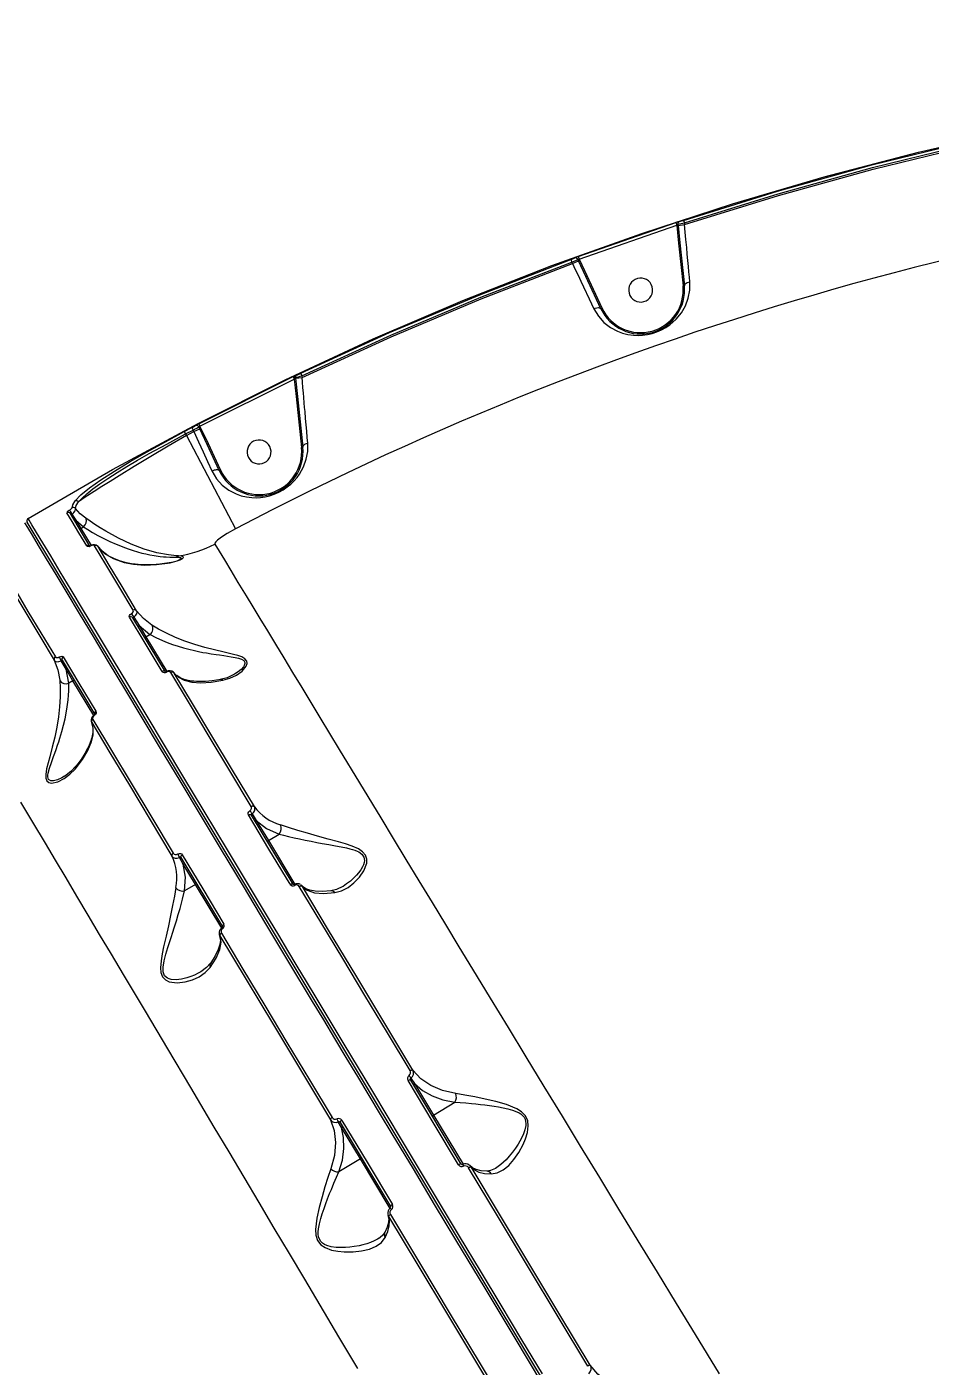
# Model space of a CAD drawing. Header units: millimetres. Extents: x -4952 to 3454, y -3329 to 3085.
# Drawn here: x -80 to 260, y 163 to 666 of the extents above; entities that cross this region are included whole.
import ezdxf

# ---------------------------------------------------------------- set-up
doc = ezdxf.new("R2010")
doc.units = ezdxf.units.MM
for name, color, linetype in [('DIKOM_ОБЪЕКТ', 7, 'Continuous'), ('DIKOM_РАЗМЕР_ЗОНА', 7, 'Continuous'), ('DIKOM_РАЗМЕР_ОБЪЕКТА', 7, 'Continuous')]:
    doc.layers.add(name, color=color, linetype=linetype)
doc.styles.add('style1', font='arial.ttf', dxfattribs={"width": 0.8})
doc.dimstyles.new('1-50', dxfattribs={"dimtxt": 300, "dimasz": 200, "dimexe": 100, "dimexo": 0, "dimgap": 100, "dimtad": 1, "dimtxsty": 'style1', "dimcen": 200, "dimclrd": 7, "dimclre": 7, "dimclrt": 7, "dimadec": 1, "dimazin": 2, "dimtfac": 1, "dimtmove": 0, "dimatfit": 2, "dimfxl": 0, "dimlwd": 25, "dimlwe": 18, "dimarcsym": 0})

# ---------------------------------------------------------------- blocks, each defined once
blk = doc.blocks.new('*D0')
at = {"layer": 'Defpoints', "color": 0, "transparency": 16777216}
for p in [(-2531.92, 1597.72), (1364.29, 1597.72), (96.74, -1272.86)]:
    blk.add_point(p, dxfattribs=at)
at = {"layer": 'DIKOM_РАЗМЕР_ОБЪЕКТА', "color": 7, "lineweight": 18, "transparency": 16777216}
for p, q in [((1364.29, 1597.72), (-2631.92, 1597.72)), ((96.74, -1272.86), (-2631.92, -1272.86))]:
    blk.add_line(p, q, dxfattribs=at)
at = {"layer": 'DIKOM_РАЗМЕР_ОБЪЕКТА', "color": 7, "lineweight": 25, "transparency": 16777216}
blk.add_line((-2531.92, -1072.86), (-2531.92, 1397.72), dxfattribs=at)
at = {"layer": 'DIKOM_РАЗМЕР_ОБЪЕКТА', "color": 7, "transparency": 16777216}
for points in [[(-2565.25, 1397.72), (-2498.58, 1397.72), (-2531.92, 1597.72)], [(-2565.25, -1072.86), (-2498.58, -1072.86), (-2531.92, -1272.86)]]:
    blk.add_solid(points, dxfattribs=at)
at = {"layer": 'DIKOM_РАЗМЕР_ОБЪЕКТА', "color": 7, "transparency": 16777216, "insert": (-2785.09, 250.69), "char_height": 300, "attachment_point": 5, "rotation": 90, "style": 'style1'}
blk.add_mtext('2900', dxfattribs=at)
blk = doc.blocks.new('*D2')
at = {"layer": 'Defpoints', "color": 0, "transparency": 16777216}
for p in [(3454.29, 651.62), (-4106.58, -381.73), (3454.29, -3228.68)]:
    blk.add_point(p, dxfattribs=at)
at = {"layer": 'DIKOM_РАЗМЕР_ЗОНА', "color": 7, "lineweight": 18, "transparency": 16777216}
for p, q in [((3454.29, 651.62), (3454.29, -3328.68)), ((-4106.58, -381.73), (-4106.58, -3328.68))]:
    blk.add_line(p, q, dxfattribs=at)
at = {"layer": 'DIKOM_РАЗМЕР_ЗОНА', "color": 7, "lineweight": 25, "transparency": 16777216}
blk.add_line((-3906.58, -3228.68), (3254.29, -3228.68), dxfattribs=at)
at = {"layer": 'DIKOM_РАЗМЕР_ЗОНА', "color": 7, "transparency": 16777216}
for points in [[(-3906.58, -3195.35), (-3906.58, -3262.01), (-4106.58, -3228.68)], [(3254.29, -3195.35), (3254.29, -3262.01), (3454.29, -3228.68)]]:
    blk.add_solid(points, dxfattribs=at)
at = {"layer": 'DIKOM_РАЗМЕР_ЗОНА', "color": 7, "transparency": 16777216, "insert": (111.64, -2975.51), "char_height": 300, "attachment_point": 5, "style": 'style1'}
blk.add_mtext('7200', dxfattribs=at)
blk = doc.blocks.new('*D3')
at = {"layer": 'Defpoints', "color": 0, "transparency": 16777216}
for p in [(-4502.26, 3085.23), (111.43, 3085.23), (-41.26, -2783.74)]:
    blk.add_point(p, dxfattribs=at)
at = {"layer": 'DIKOM_РАЗМЕР_ЗОНА', "color": 7, "lineweight": 18, "transparency": 16777216}
for p, q in [((111.43, 3085.23), (-4602.26, 3085.23)), ((-41.26, -2783.74), (-4602.26, -2783.74))]:
    blk.add_line(p, q, dxfattribs=at)
at = {"layer": 'DIKOM_РАЗМЕР_ЗОНА', "color": 7, "lineweight": 25, "transparency": 16777216}
blk.add_line((-4502.26, -2583.74), (-4502.26, 2885.23), dxfattribs=at)
at = {"layer": 'DIKOM_РАЗМЕР_ЗОНА', "color": 7, "transparency": 16777216}
for points in [[(-4535.6, 2885.23), (-4468.93, 2885.23), (-4502.26, 3085.23)], [(-4535.6, -2583.74), (-4468.93, -2583.74), (-4502.26, -2783.74)]]:
    blk.add_solid(points, dxfattribs=at)
at = {"layer": 'DIKOM_РАЗМЕР_ЗОНА', "color": 7, "transparency": 16777216, "insert": (-4755.44, 75.22), "char_height": 300, "attachment_point": 5, "rotation": 90, "style": 'style1'}
blk.add_mtext('5800', dxfattribs=at)

msp = doc.modelspace()

# ---------------------------------------------------------------- linework, layer by layer
at = {"layer": 'DIKOM_ОБЪЕКТ', "color": 7, "linetype": 'Continuous', "lineweight": 15}
for p, q in [((127.508, 579.665), (164.175, 592.421)), ((127.852, 578.726), (164.488, 591.472)), ((164.175, 592.421), (164.488, 591.472)), ((164.488, 591.472), (164.503, 591.337)), ((164.993, 591.389), (164.503, 591.337)), ((164.503, 591.337), (165.165, 584.722)), ((164.95, 591.795), (164.993, 591.389)), ((164.993, 591.389), (167.444, 591.65)), ((164.993, 591.389), (165.662, 584.775)), ((167.062, 593.27), (167.373, 592.321)), ((167.373, 592.321), (167.444, 591.65)), ((165.165, 584.722), (165.662, 584.775)), ((165.165, 584.722), (166.874, 568.672)), ((165.662, 584.775), (167.371, 568.725)), ((127.508, 579.665), (127.852, 578.726)), ((128.067, 578.263), (127.852, 578.726)), ((124.76, 578.555), (125.106, 577.617)), ((125.106, 577.617), (125.384, 577.017)), ((125.384, 577.017), (127.62, 578.055)), ((127.62, 578.055), (127.372, 578.59)), ((128.067, 578.263), (127.62, 578.055)), ((130.4, 572.156), (127.62, 578.055)), ((130.853, 572.366), (128.067, 578.263)), ((130.853, 572.366), (130.4, 572.156)), ((136.032, 560.034), (130.4, 572.156)), ((136.485, 560.245), (130.853, 572.366)), ((166.874, 568.672), (167.371, 568.725)), ((136.485, 560.245), (136.032, 560.034)), ((-14.988, 516.84), (20.453, 534.544)), ((-14.527, 515.953), (20.885, 533.643)), ((20.453, 534.544), (20.885, 533.643)), ((20.885, 533.643), (21.095, 533.912)), ((20.885, 533.643), (21.547, 527.028)), ((21.095, 533.912), (21.349, 533.939)), ((21.324, 534.168), (21.349, 533.939)), ((21.349, 533.939), (23.8, 534.2)), ((21.349, 533.939), (22.044, 527.081)), ((23.296, 535.798), (23.726, 534.896)), ((23.726, 534.896), (23.8, 534.2)), ((22.044, 527.081), (21.547, 527.028)), ((21.547, 527.028), (23.579, 507.949)), ((22.044, 527.081), (24.076, 508.002)), ((-20.41, 513.895), (-17.575, 515.383)), ((-20.41, 513.895), (-19.944, 513.011)), ((-19.944, 513.011), (-17.112, 514.498)), ((-19.604, 512.445), (-16.834, 513.899)), ((-17.575, 515.383), (-17.112, 514.498)), ((-17.112, 514.498), (-16.834, 513.899)), ((-16.834, 513.899), (-14.598, 514.938)), ((-14.988, 516.84), (-14.527, 515.953)), ((-14.598, 514.938), (-14.926, 515.643)), ((-14.151, 515.145), (-14.598, 514.938)), ((-11.825, 509.051), (-14.598, 514.938)), ((-14.151, 515.145), (-14.527, 515.953)), ((-11.371, 509.262), (-14.151, 515.145)), ((-19.944, 513.011), (-19.604, 512.445)), ((-19.604, 512.445), (-1.142, 477.388)), ((-11.371, 509.262), (-11.825, 509.051)), ((-7.295, 499.302), (-11.825, 509.051)), ((-6.842, 499.513), (-11.371, 509.262)), ((23.579, 507.949), (24.076, 508.002)), ((-6.842, 499.513), (-7.295, 499.302)), ((-55.727, 470.629), (-63.214, 483.09)), ((243.86, -58.062), (-79.394, 479.924)), ((243.86, -58.062), (-79.394, 479.924)), ((-62.607, 482.918), (-61.144, 480.615)), ((-61.144, 480.615), (-58.297, 478.144)), ((-61.144, 480.615), (-59.298, 477.543)), ((-59.298, 477.543), (-58.297, 478.144)), ((-58.297, 478.144), (-58.294, 478.146)), ((-59.298, 477.543), (-55.409, 471.071)), ((-52.812, 470.705), (-53.049, 470.947)), ((-25.662, 464.645), (-26.142, 464.596)), ((-27.472, 423.605), (-39.703, 443.96)), ((-39.338, 444.169), (-37.398, 441.096)), ((-37.398, 441.096), (-33.299, 437.734)), ((-37.398, 441.096), (-34.827, 436.816)), ((-34.827, 436.816), (-33.299, 437.734)), ((-34.827, 436.816), (-26.969, 423.739)), ((-33.299, 437.734), (-33.295, 437.737)), ((-64.828, 424.615), (-66.63, 427.771)), ((-66.275, 427.994), (-54.044, 407.639)), ((-63.784, 419.417), (-64.828, 424.615)), ((-62.256, 420.335), (-64.828, 424.615)), ((-24.252, 423.183), (-24.572, 423.523)), ((-23.72, 422.684), (-24.515, 423.529)), ((-63.788, 419.415), (-63.784, 419.417)), ((-62.256, 420.335), (-63.784, 419.417)), ((-54.418, 407.29), (-62.256, 420.335)), ((-55.364, 404.996), (-55.072, 404.189)), ((-55.333, 405.042), (-55.183, 404.598)), ((20.462, 343.829), (4.846, 369.819)), ((5.039, 370.321), (6.612, 367.851)), ((6.612, 367.851), (11.164, 360.275)), ((11.164, 360.275), (15.203, 362.702)), ((15.203, 362.702), (15.209, 362.707)), ((11.164, 360.275), (21.067, 343.794)), ((-20.818, 351.37), (-22.26, 353.918)), ((-21.726, 353.853), (-6.11, 327.863)), ((-16.266, 343.794), (-20.818, 351.37)), ((-16.266, 343.794), (-20.305, 341.367)), ((-6.381, 327.344), (-16.266, 343.794)), ((23.603, 343.433), (23.472, 343.524)), ((24.171, 342.843), (23.541, 343.508)), ((-20.312, 341.364), (-20.305, 341.367)), ((-7.271, 324.993), (-6.981, 324.128)), ((-7.254, 325.063), (-7.235, 324.906)), ((83.61, 238.733), (64.661, 270.27)), ((64.692, 271.057), (66.035, 268.954)), ((66.035, 268.954), (73.126, 257.152)), ((73.126, 257.152), (81.224, 262.017)), ((73.126, 257.152), (84.251, 238.638)), ((38.606, 252.473), (37.379, 254.646)), ((38.089, 254.304), (57.038, 222.767)), ((45.697, 240.671), (38.606, 252.473)), ((45.697, 240.671), (37.6, 235.805)), ((56.891, 222.041), (45.697, 240.671)), ((83.567, 238.772), (83.61, 238.733)), ((86.905, 238.099), (86.78, 238.189)), ((57.038, 222.767), (57.024, 222.823)), ((56.03, 219.714), (56.05, 219.562))]:
    msp.add_line(p, q, dxfattribs=at)
at = {"layer": 'DIKOM_ОБЪЕКТ', "color": 7, "linetype": 'Continuous', "lineweight": 15, "flags": 128}
for points in [[(-79.052, 481.296), (-47.428, 499.619), (-15.265, 516.978), (17.407, 533.357), (50.559, 548.742), (84.161, 563.119), (117.57, 576.246), (151.355, 588.375), (185.484, 599.497), (219.928, 609.602), (255.29, 618.836), (290.915, 626.998), (326.771, 634.08), (362.824, 640.076), (399.041, 644.98), (434.74, 648.73), (470.535, 651.42), (506.394, 653.046), (542.285, 653.608)], [(167.062, 593.27), (202.286, 604.206), (237.828, 614.062), (273.654, 622.831)], [(167.373, 592.321), (202.573, 603.249), (238.075, 613.095), (273.876, 621.857)], [(167.444, 591.65), (202.715, 602.603), (238.287, 612.468), (274.161, 621.245)], [(169.445, 570.227), (169.282, 571.977), (169.105, 573.885), (168.912, 575.955), (168.703, 578.188), (168.479, 580.584), (168.247, 583.065), (167.968, 586.054), (167.706, 588.845), (167.444, 591.65)], [(23.296, 535.798), (56.68, 551.074), (90.511, 565.331), (124.76, 578.555)], [(23.726, 534.896), (57.087, 550.162), (90.88, 564.403), (125.106, 577.617)], [(23.8, 534.2), (57.227, 549.503), (91.088, 563.776), (125.384, 577.017)], [(125.384, 577.017), (126.423, 574.81), (127.459, 572.611), (128.48, 570.443), (129.489, 568.301), (131.606, 563.805), (133.366, 560.069)], [(133.366, 560.069), (135.076, 557.242), (137.191, 554.897), (139.6, 553.032), (142.277, 551.607), (144.186, 550.906), (146.205, 550.407), (148.281, 550.127), (149.996, 550.063), (151.659, 550.144), (153.505, 550.398), (155.282, 550.81), (157.082, 551.406), (158.826, 552.171), (160.366, 553.021), (161.863, 554.03), (164.327, 556.196), (166.274, 558.574), (167.789, 561.193), (168.849, 564.013), (169.424, 567.039), (169.445, 570.227)], [(167.371, 568.727), (167.412, 569.04), (167.699, 569.463), (167.988, 569.695), (168.388, 569.915), (168.886, 570.1), (169.445, 570.227)], [(133.366, 560.069), (133.93, 560.283), (134.479, 560.417), (134.962, 560.467), (135.351, 560.444), (135.836, 560.264), (136.031, 560.036)], [(20.453, 534.544), (20.805, 534.711), (21.135, 534.864)], [(21.135, 534.864), (21.073, 534.812), (21.026, 534.735), (20.995, 534.634), (20.981, 534.514), (20.984, 534.378), (21.005, 534.229), (21.042, 534.072), (21.095, 533.912)], [(25.931, 509.567), (25.746, 511.714), (25.545, 514.045), (25.342, 516.392), (25.136, 518.783), (24.91, 521.399), (24.774, 522.969), (24.622, 524.728), (24.453, 526.677), (24.3, 528.435), (24.134, 530.357), (23.937, 532.618), (23.8, 534.2)], [(-61.446, 487.85), (-59.255, 490.118), (-55.975, 492.789), (-51.736, 495.788), (-46.594, 499.102), (-40.75, 502.63), (-34.305, 506.336), (-27.477, 510.114), (-20.41, 513.895)], [(-16.834, 513.899), (-15.082, 510.099), (-13.349, 506.34), (-11.663, 502.682), (-10.033, 499.147)], [(-60.133, 487.482), (-58.828, 488.926), (-57.038, 490.551), (-54.783, 492.345), (-52.16, 494.242), (-49.092, 496.31), (-45.594, 498.539), (-41.954, 500.759), (-37.933, 503.124), (-33.556, 505.622), (-27.013, 509.237), (-19.944, 513.011)], [(-19.604, 512.445), (-26.429, 508.426), (-33.018, 504.503), (-39.212, 500.772), (-44.867, 497.319), (-48.297, 495.196), (-51.438, 493.226), (-54.245, 491.436), (-57.615, 489.226), (-60.133, 487.482)], [(-10.033, 499.147), (-8.296, 496.206), (-6.139, 493.799), (-3.655, 491.894), (-0.958, 490.495), (0.949, 489.825), (2.938, 489.363), (4.959, 489.12), (6.586, 489.08), (8.17, 489.172), (9.909, 489.422), (11.571, 489.81), (13.362, 490.401), (15.066, 491.144), (16.698, 492.043), (18.259, 493.101), (19.596, 494.194), (20.869, 495.437), (21.911, 496.642), (22.875, 497.965), (24.361, 500.638), (25.384, 503.489), (25.919, 506.462), (25.931, 509.567)], [(24.076, 508.002), (24.087, 508.242), (24.172, 508.482), (24.326, 508.716), (24.546, 508.936), (24.826, 509.137), (25.156, 509.313), (25.528, 509.457), (25.931, 509.567)], [(-10.033, 499.147), (-9.578, 499.341), (-9.122, 499.491), (-8.683, 499.593), (-8.279, 499.642), (-7.926, 499.636), (-7.637, 499.576), (-7.424, 499.463), (-7.295, 499.302)], [(-57.065, 470.936), (-60.066, 475.931), (-62.571, 480.101), (-64.569, 483.426)], [(-62.607, 482.918), (-62.207, 483.224), (-61.871, 483.536), (-61.414, 484.118), (-61.214, 484.61), (-61.239, 484.994)], [(-62.574, 485.309), (-62.334, 486.45), (-61.446, 487.85)], [(-61.239, 484.994), (-61.003, 486.111), (-60.133, 487.482)], [(-57.427, 481.384), (-59.478, 483.072), (-61.239, 484.994)], [(-80.39, 479.638), (-79.331, 477.875), (-77.609, 475.009), (-75.246, 471.077), (-72.266, 466.119), (-68.695, 460.175), (-64.557, 453.289), (-59.881, 445.506), (-54.694, 436.873), (-49.025, 427.439), (-42.903, 417.251), (-36.359, 406.359), (-29.421, 394.813), (-22.121, 382.663), (-14.488, 369.959), (-6.552, 356.752), (1.656, 343.09), (10.109, 329.023), (18.776, 314.599), (27.629, 299.865), (31.823, 292.885), (36.046, 285.856), (40.295, 278.784), (44.569, 271.672), (48.863, 264.525), (53.176, 257.347), (57.504, 250.144), (65.471, 236.884), (73.467, 223.578), (81.476, 210.249), (92.392, 192.081), (103.272, 173.974), (114.082, 155.982)], [(114.075, 159.878), (106.343, 172.746), (98.574, 185.676), (90.779, 198.65), (82.97, 211.646), (72.04, 229.837), (61.145, 247.969), (50.325, 265.977), (39.62, 283.793), (29.073, 301.346), (25.519, 307.262), (21.991, 313.133), (18.492, 318.955), (15.024, 324.727), (11.589, 330.444), (8.188, 336.104), (4.823, 341.704), (-4.228, 356.768), (-12.952, 371.288), (-20.567, 383.96), (-27.849, 396.08), (-34.769, 407.597), (-41.297, 418.46), (-47.402, 428.621), (-53.055, 438.03), (-58.228, 446.638), (-62.891, 454.399), (-67.016, 461.265), (-70.577, 467.192), (-73.548, 472.136), (-75.903, 476.056), (-77.62, 478.913), (-78.676, 480.671), (-79.052, 481.296)], [(-61.144, 480.615), (-61.223, 480.558), (-61.292, 480.491), (-61.348, 480.416), (-61.388, 480.336), (-61.411, 480.254), (-61.417, 480.172), (-61.404, 480.096), (-61.373, 480.026)], [(-58.294, 478.146), (-56.702, 477.145), (-54.83, 476.034), (-52.831, 474.916), (-50.61, 473.753), (-48.373, 472.666), (-45.961, 471.587), (-44.43, 470.953), (-42.829, 470.333), (-41.165, 469.736), (-39.641, 469.234), (-38.032, 468.75), (-36.347, 468.294), (-34.818, 467.929), (-33.321, 467.617), (-31.679, 467.327), (-30.282, 467.125), (-29.43, 467.022), (-28.259, 466.906), (-27.287, 466.831), (-25.875, 466.759), (-24.588, 466.726), (-23.436, 466.72)], [(-22.578, 467.216), (-24.387, 467.361), (-26.383, 467.594), (-30.783, 468.421), (-35.486, 469.77), (-40.346, 471.626), (-45.174, 473.891), (-49.823, 476.441), (-52, 477.755), (-54.012, 479.039), (-55.826, 480.257), (-57.427, 481.384)], [(-59.527, 476.954), (-59.571, 477.1), (-59.542, 477.264), (-59.446, 477.419), (-59.298, 477.543)], [(-1.142, 477.388), (-4.292, 475.62), (-5.694, 474.746), (-6.918, 473.913), (-7.897, 473.162), (-8.592, 472.518), (-8.962, 472.013), (-8.984, 471.669)], [(-55.562, 470.962), (-55.876, 470.826), (-56.158, 470.744), (-56.598, 470.706), (-56.893, 470.781), (-57.065, 470.936)], [(-54.124, 470.975), (-54.29, 471.129), (-54.571, 471.205), (-54.992, 471.17), (-55.261, 471.091), (-55.562, 470.962)], [(-55.562, 470.962), (-55.559, 470.989), (-55.553, 471.011), (-55.543, 471.026), (-55.533, 471.034)], [(-52.986, 470.92), (-53.49, 471.258), (-54.095, 471.385), (-54.772, 471.315), (-55.144, 471.203), (-55.533, 471.034)], [(-39.603, 446.812), (-45.036, 455.852), (-49.887, 463.924), (-54.124, 470.975)], [(-26.147, 464.635), (-29.575, 464.129), (-32.484, 463.9), (-34.756, 463.852), (-36.485, 463.898), (-37.738, 463.98), (-38.816, 464.085), (-40.194, 464.267), (-42.134, 464.627), (-44.331, 465.203), (-46.666, 466.061), (-49.017, 467.276), (-51.244, 468.939), (-53.013, 470.981)], [(-52.812, 470.705), (-50.362, 468.16), (-47.107, 466.169), (-43.048, 464.734), (-39.449, 464.052), (-35.398, 463.761), (-30.844, 463.921), (-25.662, 464.645)], [(-38.324, 446.598), (-43.789, 455.691), (-48.618, 463.726), (-52.812, 470.705)], [(-8.984, 471.669), (-7.362, 468.99), (-5.362, 465.686), (-2.992, 461.772), (-0.263, 457.264), (2.817, 452.178), (5.304, 448.071), (7.965, 443.676), (10.796, 439.003), (13.789, 434.061), (16.94, 428.86), (20.242, 423.409), (23.69, 417.719), (30.505, 406.472), (37.748, 394.521), (45.378, 381.936), (53.351, 368.789), (58.046, 361.049), (62.832, 353.161), (67.701, 345.137), (72.646, 336.989), (77.66, 328.73), (82.736, 320.37), (87.867, 311.921), (94.473, 301.047), (101.146, 290.067), (107.872, 279.001), (114.64, 267.871), (121.438, 256.697), (128.252, 245.499), (135.468, 233.647), (142.689, 221.79), (149.906, 209.948), (157.106, 198.138), (164.278, 186.38), (171.413, 174.691), (180.396, 159.983)], [(-25.662, 464.645), (-23.086, 465.308), (-22, 465.717), (-21.161, 466.148), (-20.708, 466.561), (-20.815, 466.889), (-21.495, 467.097), (-22.578, 467.216)], [(-23.436, 466.72), (-22.359, 466.69), (-21.674, 466.552), (-21.588, 466.26), (-22.085, 465.856)], [(-83.357, 453.41), (-79.12, 446.358), (-74.271, 438.286), (-68.839, 429.245)], [(-83.734, 452.125), (-79.542, 445.145), (-74.714, 437.109), (-69.251, 428.016)], [(-41.002, 444.203), (-41.061, 444.471), (-40.961, 444.8), (-40.703, 445.157), (-40.31, 445.498)], [(-28.743, 423.799), (-35.11, 434.397), (-41.002, 444.203)], [(-40.31, 445.498), (-39.91, 445.845), (-39.648, 446.209), (-39.545, 446.542), (-39.603, 446.812)], [(-39.338, 444.169), (-38.696, 444.782), (-38.298, 445.445), (-38.174, 446.072), (-38.324, 446.598)], [(-32.631, 441.22), (-35.788, 443.659), (-38.324, 446.598)], [(-37.398, 441.096), (-37.478, 441.039), (-37.547, 440.972), (-37.603, 440.897), (-37.643, 440.817), (-37.666, 440.735), (-37.671, 440.654), (-37.658, 440.577), (-37.628, 440.507)], [(-5.92, 420.491), (-3.274, 421.279), (-0.83, 422.446), (1.296, 423.954), (2.848, 425.765), (3.206, 426.746), (3.081, 427.712), (2.372, 428.556), (1.187, 429.228), (-0.284, 429.764), (-1.907, 430.219), (-5.403, 431.047), (-9.036, 431.891), (-12.744, 432.839), (-16.499, 433.94), (-20.185, 435.194), (-23.769, 436.611), (-27.126, 438.147), (-30.132, 439.728), (-32.631, 441.22)], [(-35.056, 436.227), (-35.1, 436.374), (-35.071, 436.537), (-34.975, 436.692), (-34.827, 436.816)], [(-33.295, 437.737), (-31.128, 436.59), (-28.582, 435.415), (-26.816, 434.692), (-24.878, 433.974), (-22.777, 433.276), (-20.765, 432.677), (-18.701, 432.128), (-16.567, 431.622), (-15.064, 431.301), (-13.408, 430.976), (-12.072, 430.735), (-10.289, 430.439), (-8.45, 430.158), (-7.22, 429.981), (-5.577, 429.751), (-4.215, 429.558), (-2.764, 429.339), (-1.374, 429.093), (-0.07, 428.792), (1.066, 428.398), (1.912, 427.857), (2.306, 427.158), (2.317, 426.779), (2.218, 426.365), (2.041, 425.979), (1.778, 425.565), (0.909, 424.592), (-0.233, 423.643), (-1.585, 422.743)], [(-69.251, 428.016), (-67.851, 424.414), (-67.176, 420.464)], [(-69.251, 428.016), (-68.857, 427.636), (-68.246, 427.451), (-67.475, 427.491), (-66.63, 427.771)], [(-68.839, 429.245), (-68.629, 429.067), (-68.286, 429.002), (-67.842, 429.063), (-67.347, 429.252)], [(-67.347, 429.252), (-66.861, 429.439), (-66.425, 429.499), (-66.087, 429.433), (-65.879, 429.256)], [(-65.879, 429.256), (-59.987, 419.45), (-53.619, 408.852)], [(-64.2, 424.541), (-64.247, 424.601), (-64.309, 424.648), (-64.383, 424.682), (-64.466, 424.7), (-64.556, 424.702), (-64.648, 424.688), (-64.74, 424.658), (-64.828, 424.615)], [(-27.095, 423.569), (-27.11, 423.633), (-27.12, 423.685), (-27.123, 423.725), (-27.119, 423.752), (-27.11, 423.766), (-27.107, 423.767)], [(-25.499, 423.342), (-25.736, 423.587), (-26.097, 423.729), (-26.568, 423.732), (-26.832, 423.672), (-27.095, 423.569)], [(4.713, 373.071), (-3.368, 386.517), (-11.121, 399.419), (-18.511, 411.715), (-25.499, 423.342)], [(5.891, 373.029), (-2.326, 386.701), (-10.088, 399.616), (-17.398, 411.778), (-24.252, 423.183)], [(-24.252, 423.183), (-22.624, 421.657), (-20.416, 420.535), (-17.616, 419.825), (-14.253, 419.56), (-10.358, 419.77), (-5.92, 420.491)], [(-1.592, 422.739), (-4.32, 421.445), (-6.944, 420.743)], [(-67.176, 420.464), (-67.031, 417.567), (-67.045, 414.202), (-67.262, 410.524), (-67.687, 406.722), (-68.309, 402.865), (-69.086, 399.081), (-69.985, 395.369), (-70.948, 391.748), (-71.568, 389.435), (-72.107, 387.21), (-72.453, 385.104), (-72.443, 383.719), (-72.065, 382.659), (-71.294, 382.055), (-70.264, 381.881), (-67.929, 382.375), (-65.574, 383.544), (-63.381, 385.155), (-61.413, 387.147)], [(-65.404, 384.423), (-66.348, 383.864), (-67.972, 383.137), (-69.522, 382.731), (-70.099, 382.695), (-70.582, 382.75), (-71.362, 383.219), (-71.58, 383.646), (-71.677, 384.205), (-71.664, 384.81), (-71.561, 385.53), (-71.039, 387.505), (-70.32, 389.619), (-69.518, 391.827), (-69.041, 393.138), (-68.579, 394.432), (-67.991, 396.125), (-67.581, 397.355), (-67.141, 398.727), (-66.407, 401.187), (-65.768, 403.572), (-65.206, 405.964), (-64.512, 409.609), (-64.041, 413.181), (-63.894, 414.902), (-63.808, 416.499), (-63.788, 419.415), (-63.788, 419.415)], [(-61.628, 420.261), (-61.737, 420.368), (-61.895, 420.42), (-62.077, 420.408), (-62.256, 420.335)], [(-6.75, 420.761), (-9.956, 420.251), (-12.478, 420.023), (-14.399, 419.971), (-15.818, 420.012), (-16.805, 420.087), (-17.662, 420.188), (-18.947, 420.412), (-20.414, 420.801), (-21.936, 421.415), (-23.247, 422.24)], [(-5.92, 420.491), (-6.371, 420.701), (-6.845, 420.74), (-6.913, 420.717)], [(-53.619, 408.852), (-53.513, 408.517), (-53.562, 408.12), (-53.787, 407.69), (-53.97, 407.478), (-54.19, 407.289)], [(-61.413, 387.147), (-58.697, 390.721), (-56.689, 394.048), (-55.343, 397.135), (-54.648, 399.957), (-54.601, 402.452), (-55.183, 404.598)], [(-54.846, 403.358), (-54.709, 402.213), (-54.773, 400.829), (-54.98, 399.591), (-55.242, 398.56), (-55.489, 397.779), (-55.725, 397.126), (-56.124, 396.149), (-56.764, 394.794), (-57.74, 393.02), (-59.184, 390.774), (-61.261, 388.007)], [(-55.183, 404.598), (-48.331, 393.191), (-41.024, 381.028), (-33.265, 368.111), (-25.051, 354.437)], [(-54.738, 405.773), (-47.752, 394.144), (-40.365, 381.847), (-32.613, 368.944), (-24.536, 355.497)], [(-54.19, 407.289), (-54.238, 407.333), (-54.28, 407.365), (-54.314, 407.387), (-54.339, 407.396), (-54.356, 407.395), (-54.358, 407.393)], [(-61.154, 388.17), (-63.016, 386.174), (-65.427, 384.383)], [(44.712, 161.889), (37.635, 173.83), (30.559, 185.763), (24.823, 195.433), (19.095, 205.086), (13.382, 214.71), (7.693, 224.292), (2.034, 233.82), (-3.586, 243.28), (-9.16, 252.658), (-17.977, 267.49), (-26.619, 282.023), (-35.049, 296.192), (-43.226, 309.933), (-47.77, 317.566), (-52.211, 325.025), (-56.54, 332.296), (-60.751, 339.366), (-64.834, 346.221), (-68.783, 352.849), (-72.588, 359.236), (-77.348, 367.224), (-81.821, 374.73)], [(4.179, 371.477), (4.547, 371.842), (4.773, 372.265), (4.831, 372.692), (4.713, 373.071)], [(4.713, 373.071), (4.881, 373.157), (5.054, 373.218), (5.228, 373.253), (5.395, 373.261), (5.55, 373.241), (5.688, 373.195), (5.803, 373.123), (5.891, 373.029)], [(3.651, 369.884), (3.532, 370.264), (3.588, 370.69), (3.813, 371.112), (4.179, 371.477)], [(3.651, 369.884), (3.824, 369.972), (4.004, 370.034), (4.183, 370.069), (4.354, 370.075), (4.512, 370.051), (4.65, 369.999), (4.763, 369.921), (4.846, 369.819)], [(19.304, 343.832), (11.372, 357.034), (3.651, 369.884)], [(4.846, 369.819), (4.812, 369.937), (4.835, 370.071), (4.915, 370.204), (5.039, 370.321)], [(6.612, 367.851), (6.532, 367.794), (6.463, 367.727), (6.407, 367.652), (6.367, 367.572), (6.344, 367.49), (6.339, 367.409), (6.352, 367.332), (6.382, 367.262)], [(6.612, 367.851), (10.46, 364.852), (15.203, 362.702)], [(15.209, 362.707), (16.879, 362.282), (18.766, 361.817), (20.862, 361.324), (22.898, 360.872), (25.017, 360.428), (27.236, 359.987), (29.37, 359.584), (31.36, 359.223), (33.897, 358.772), (36.342, 358.335), (38.457, 357.936), (40.527, 357.5), (41.723, 357.208), (42.776, 356.911), (43.686, 356.609), (44.453, 356.304), (45.116, 355.982), (46.303, 355.135), (47.036, 354.039), (47.187, 353.447), (47.215, 352.801), (47.094, 351.994), (46.834, 351.178), (46.464, 350.365), (45.855, 349.325), (45.022, 348.169), (44.251, 347.254), (43.253, 346.214), (41.96, 345.046), (40.547, 343.957), (39.191, 343.069)], [(36.064, 340.712), (38.651, 341.427), (41.072, 342.669), (43.306, 344.357), (45.331, 346.46), (47.015, 348.928), (48.073, 351.763), (48.128, 353.288), (47.63, 354.784), (46.515, 356.081), (44.976, 357.103), (42.596, 358.161), (40.061, 359.022), (37.469, 359.784), (33.566, 360.853), (29.663, 361.914), (25.821, 362.999), (22.157, 364.094), (18.719, 365.182), (15.674, 366.185)], [(10.934, 359.687), (10.891, 359.833), (10.919, 359.996), (11.015, 360.151), (11.164, 360.275)], [(-24.536, 355.497), (-24.689, 355.389), (-24.825, 355.265), (-24.938, 355.128), (-25.023, 354.984), (-25.079, 354.838), (-25.102, 354.694), (-25.093, 354.559), (-25.051, 354.437)], [(-25.051, 354.437), (-24.58, 353.955), (-23.899, 353.691), (-23.092, 353.678), (-22.26, 353.918)], [(-24.536, 355.497), (-24.257, 355.215), (-23.852, 355.066), (-23.373, 355.067), (-22.877, 355.22)], [(-22.877, 355.22), (-22.382, 355.371), (-21.905, 355.372), (-21.501, 355.221), (-21.223, 354.939)], [(-22.26, 353.918), (-22.098, 353.973), (-21.943, 353.98), (-21.814, 353.938), (-21.726, 353.853)], [(-21.223, 354.939), (-21.381, 354.827), (-21.521, 354.698), (-21.636, 354.556), (-21.721, 354.407), (-21.774, 354.257), (-21.793, 354.11), (-21.777, 353.974), (-21.726, 353.853)], [(-21.223, 354.939), (-13.501, 342.088), (-5.569, 328.887)], [(-20.19, 351.296), (-20.237, 351.356), (-20.299, 351.403), (-20.373, 351.437), (-20.456, 351.455), (-20.546, 351.457), (-20.638, 351.443), (-20.73, 351.414), (-20.818, 351.37)], [(-20.305, 341.367), (-19.977, 346.569), (-20.818, 351.37)], [(-23.601, 342.586), (-24.143, 339.433), (-24.792, 335.909), (-25.548, 332.148), (-26.39, 328.265), (-27.279, 324.345), (-28.172, 320.38), (-28.717, 317.735), (-29.148, 315.11), (-29.339, 312.516), (-29.172, 310.679), (-28.566, 309.066), (-27.49, 307.905), (-26.124, 307.224), (-23.118, 306.812), (-20.127, 307.137), (-17.331, 307.93), (-14.774, 309.114), (-12.521, 310.682), (-10.682, 312.623)], [(-15.638, 343.72), (-15.747, 343.828), (-15.904, 343.879), (-16.086, 343.867), (-16.266, 343.794)], [(19.304, 343.832), (19.476, 343.921), (19.654, 343.987), (19.829, 344.028), (19.996, 344.042), (20.149, 344.027), (20.28, 343.986), (20.386, 343.919), (20.462, 343.829)], [(20.945, 343.823), (20.839, 343.784), (20.737, 343.764), (20.563, 343.773), (20.446, 343.83), (20.392, 343.914)], [(22.772, 343.023), (22.939, 343.109), (23.11, 343.175), (23.28, 343.216), (23.442, 343.233), (23.591, 343.224), (23.722, 343.189), (23.829, 343.131), (23.91, 343.05)], [(64.359, 273.831), (55.843, 287.999), (47.402, 302.042), (39.061, 315.921), (30.842, 329.595), (22.772, 343.023)], [(23.91, 343.05), (23.394, 343.608), (23.389, 343.611)], [(65.403, 274.018), (54.522, 292.119), (43.977, 309.663), (33.773, 326.64), (23.91, 343.05)], [(23.91, 343.05), (25.768, 341.58), (28.451, 340.681), (31.917, 340.385), (36.064, 340.712)], [(34.711, 341.38), (31.387, 341.117), (28.744, 341.216), (26.724, 341.584), (25.25, 342.132), (24.31, 342.733)], [(39.176, 343.06), (36.759, 341.906), (34.571, 341.386)], [(-14.222, 310.981), (-15.163, 310.442), (-16.63, 309.728), (-18.001, 309.173), (-19.42, 308.705), (-21.513, 308.208), (-23.416, 307.985), (-25.366, 308.084), (-26.108, 308.265), (-26.738, 308.527), (-27.817, 309.474), (-28.154, 310.143), (-28.352, 310.946), (-28.413, 311.76), (-28.374, 312.697), (-27.966, 315.106), (-27.316, 317.58), (-26.551, 320.091), (-25.955, 321.956), (-25.352, 323.814), (-24.68, 325.898), (-24.166, 327.512), (-23.379, 330.05), (-22.661, 332.462), (-21.997, 334.803), (-21.087, 338.229), (-20.312, 341.364), (-20.312, 341.364)], [(-6.152, 327.965), (-6.103, 327.878), (-6.108, 327.748), (-6.182, 327.59), (-6.247, 327.51), (-6.331, 327.434)], [(-6.11, 327.863), (-6.154, 327.973), (-6.163, 328.097), (-6.138, 328.233), (-6.079, 328.374), (-5.988, 328.515), (-5.87, 328.651), (-5.728, 328.777), (-5.569, 328.887)], [(-10.682, 312.623), (-8.454, 316.119), (-7.091, 319.299), (-6.614, 322.105), (-7.04, 324.453)], [(-6.949, 323.948), (-6.859, 322.828), (-7.071, 321.261), (-7.697, 319.306), (-8.842, 316.947), (-10.638, 314.131)], [(-7.291, 325.177), (-7.292, 325.171), (-7.04, 324.453)], [(-6.482, 325.445), (-6.637, 325.338), (-6.775, 325.218), (-6.891, 325.087), (-6.982, 324.952), (-7.044, 324.816), (-7.075, 324.685), (-7.074, 324.562), (-7.04, 324.453)], [(-7.04, 324.453), (2.833, 308.016), (13.04, 291.022), (23.573, 273.487), (34.431, 255.408)], [(-6.482, 325.445), (1.585, 312.015), (9.8, 298.339), (18.138, 284.458), (26.575, 270.413), (35.086, 256.243)], [(-10.576, 314.258), (-12.057, 312.576), (-14.232, 310.969)], [(64.359, 273.831), (64.523, 273.921), (64.688, 273.995), (64.849, 274.052), (65, 274.088), (65.135, 274.103), (65.25, 274.096), (65.34, 274.067), (65.403, 274.018)], [(81.557, 265.192), (76.54, 266.325), (72.104, 268.211), (68.359, 270.799), (65.403, 274.018)], [(63.606, 270.096), (63.776, 270.19), (63.948, 270.266), (64.114, 270.323), (64.268, 270.359), (64.405, 270.371), (64.519, 270.36), (64.605, 270.326), (64.661, 270.27)], [(82.6, 238.483), (73.08, 254.327), (63.606, 270.096)], [(64.661, 270.27), (64.568, 270.485), (64.54, 270.705), (64.582, 270.905), (64.629, 270.989), (64.692, 271.057)], [(66.035, 268.954), (65.955, 268.898), (65.886, 268.83), (65.83, 268.755), (65.79, 268.675), (65.767, 268.593), (65.762, 268.512), (65.775, 268.435), (65.805, 268.366)], [(66.035, 268.954), (69.036, 266.421), (72.615, 264.394), (76.691, 262.92), (81.224, 262.017)], [(81.224, 262.017), (81.228, 262.02), (81.231, 262.024)], [(81.231, 262.024), (83.19, 261.882), (85.258, 261.706), (87.449, 261.496), (89.012, 261.333), (90.784, 261.136), (92.48, 260.934), (94.188, 260.714), (95.906, 260.471), (97.634, 260.196), (99.37, 259.879), (101.102, 259.499), (102.811, 259.027), (104.46, 258.408), (105.276, 257.995), (105.968, 257.55), (107.16, 256.324), (107.532, 255.595), (107.754, 254.785), (107.825, 254.016), (107.785, 253.173), (107.472, 251.615), (106.958, 250.115), (106.325, 248.688), (105.611, 247.325), (104.943, 246.19), (104.017, 244.766), (102.864, 243.183), (101.603, 241.643), (100.4, 240.338), (98.453, 238.548), (96.413, 237.097)], [(94.802, 235.016), (97.123, 235.4), (99.331, 236.52), (101.431, 238.253), (103.386, 240.467), (105.202, 243.105), (106.814, 246.091), (107.726, 248.259), (108.432, 250.592), (108.768, 253.084), (108.564, 255.025), (107.731, 256.87), (106.273, 258.38), (104.486, 259.502), (100.547, 261.079), (96.521, 262.215), (92.552, 263.143), (88.67, 263.948), (84.985, 264.635), (81.557, 265.192)], [(72.897, 256.563), (72.853, 256.71), (72.882, 256.873), (72.978, 257.028), (73.126, 257.152)], [(35.086, 256.243), (34.93, 256.14), (34.787, 256.029), (34.661, 255.913), (34.559, 255.797), (34.482, 255.685), (34.435, 255.58), (34.417, 255.487), (34.431, 255.408)], [(34.431, 255.408), (35.881, 251.309), (36.412, 246.815), (36.001, 241.994), (34.641, 237.002)], [(37.6, 235.805), (38.937, 240.258), (39.546, 244.569), (39.429, 248.671), (38.606, 252.473)], [(38.738, 255.154), (38.575, 255.047), (38.427, 254.932), (38.299, 254.812), (38.195, 254.692), (38.12, 254.577), (38.076, 254.472), (38.066, 254.38), (38.089, 254.304)], [(39.233, 252.399), (39.186, 252.459), (39.124, 252.506), (39.05, 252.54), (38.967, 252.558), (38.877, 252.56), (38.785, 252.546), (38.693, 252.517), (38.606, 252.473)], [(38.738, 255.154), (48.213, 239.386), (57.733, 223.542)], [(34.641, 237.002), (33.524, 233.718), (32.401, 230.14), (31.303, 226.386), (30.26, 222.459), (29.372, 218.389), (28.901, 214.197), (29.035, 212.077), (29.655, 210.074), (30.868, 208.447), (32.476, 207.333), (34.833, 206.439), (37.238, 205.957), (39.604, 205.736), (42.995, 205.752), (46.173, 206.111), (49.081, 206.802), (51.592, 207.836), (53.636, 209.269), (55.067, 211.14)], [(46.325, 240.597), (46.216, 240.704), (46.058, 240.756), (45.876, 240.744), (45.697, 240.671)], [(86.275, 237.369), (86.438, 237.46), (86.601, 237.539), (86.757, 237.603), (86.902, 237.65), (87.03, 237.677), (87.136, 237.684), (87.217, 237.671), (87.271, 237.639)], [(131.105, 162.794), (119.984, 181.293), (108.781, 199.929), (97.532, 218.641), (86.275, 237.369)], [(87.271, 237.639), (86.71, 238.268), (86.704, 238.271)], [(93.222, 236.076), (91.029, 236.232), (89.224, 236.635), (87.838, 237.277), (86.852, 238.163)], [(132.003, 163.233), (120.64, 182.132), (109.398, 200.832), (98.274, 219.335), (87.271, 237.639)], [(87.271, 237.639), (88.546, 236.544), (90.24, 235.736), (92.345, 235.221), (94.802, 235.016)], [(96.394, 237.086), (94.616, 236.288), (93.147, 236.102)], [(52.49, 210.732), (52.121, 210.491), (50.91, 209.872), (49.526, 209.294), (48.158, 208.823), (46.587, 208.383), (45.208, 208.069), (43.418, 207.752), (41.764, 207.542), (40.067, 207.41), (38.33, 207.369), (36.563, 207.444), (34.793, 207.679), (33.059, 208.155), (32.19, 208.554), (31.47, 209.032), (30.804, 209.701), (30.318, 210.494), (30.02, 211.372), (29.873, 212.387), (29.864, 213.323), (29.954, 214.374), (30.314, 216.343), (30.818, 218.27), (31.383, 220.095), (32.05, 222.05), (32.721, 223.898), (33.407, 225.711), (34.16, 227.638), (34.802, 229.239), (35.764, 231.581), (36.689, 233.76), (37.591, 235.802), (37.591, 235.802)], [(37.591, 235.802), (37.595, 235.803), (37.6, 235.805)], [(56.019, 219.64), (56.339, 218.353), (56.255, 216.827), (55.764, 215.043), (54.872, 213.033)], [(55.067, 211.14), (56.038, 213.406), (56.572, 215.506), (56.654, 217.381), (56.286, 219.021)], [(55.994, 219.819), (55.994, 219.813), (56.286, 219.021)], [(56.992, 219.773), (56.834, 219.672), (56.688, 219.566), (56.559, 219.458), (56.45, 219.352), (56.365, 219.252), (56.309, 219.162), (56.282, 219.084), (56.286, 219.021)], [(56.286, 219.021), (67.281, 200.713), (78.396, 182.205), (89.63, 163.499), (100.982, 144.594)], [(56.992, 219.773), (68.242, 201.042), (79.484, 182.325), (90.678, 163.684), (101.791, 145.18)], [(54.883, 213.111), (54.028, 211.9), (52.471, 210.695)], [(157.754, 150.744), (152.21, 151.309), (147.136, 152.568), (142.515, 154.46), (138.439, 156.899), (134.935, 159.827), (132.003, 163.233)]]:
    msp.add_lwpolyline(points, dxfattribs=at)
at = {"layer": 'DIKOM_ОБЪЕКТ', "color": 7, "linetype": 'Continuous', "lineweight": 15}
for centre, radius, start, end in [((543.286, -556.39), 1168.375, 93.226978, 117.773022), ((169.489, 577.421), 15.913, 104.07642, 109.50573), ((165.806, 590.128), 1.882, 117.05352, 134.42486), ((165.942, 591.905), 0.998, 108.90726, 186.37654), ((157.384, 631.863), 40.784, 280.69071, 284.17688), ((161.902, 607.974), 15.583, 283.79768, 289.33813), ((119.833, 592.855), 15.126, 289.01018, 294.61488), ((132.492, 565.061), 15.431, 108.84113, 114.33583), ((126.464, 578.17), 1, 24.80905, 109.32136), ((128.063, 576.968), 1.771, 96.8561, 112.98829), ((109.99, 616.288), 41.521, 291.34893, 294.74798), ((150.954, 567.076), 16.5, 205.25732, 5.74388), ((150.954, 567.076), 16, 205.27345, 5.72655), ((150.954, 567.076), 4.5, 15.5, 195.5), ((150.954, 567.076), 4.5, 195.5, 15.5), ((22.648, 532.775), 1.925, 133.43869, 143.80178), ((24.534, 527.917), 7.734, 110.11329, 116.06682), ((22.314, 534.282), 0.996, 116.18547, 186.56235), ((10.442, 573.986), 41.286, 285.28281, 288.76878), ((15.802, 550.747), 16.723, 291.28969, 296.62369), ((-24.355, 529.035), 15.242, 296.40854, 301.97693), ((-35.434, 552.353), 42.055, 295.82649, 299.18446), ((-8.125, 502.915), 15.524, 116.23655, 121.70191), ((-15.834, 515.22), 1.002, 25.00364, 116.57462), ((-13.621, 514.334), 1.855, 119.2168, 134.72094), ((7.669, 506.255), 4.5, 15.5, 195.5), ((7.669, 506.255), 16.5, 204.92125, 6.07875), ((7.669, 506.255), 16, 204.92125, 6.07875), ((7.669, 506.255), 4.5, 195.5, 15.5), ((-62.427, 482.073), 2.57, 117.49831, 146.45414), ((-64.061, 482.572), 0.994, 31.59785, 120.75528), ((-64.579, 486.525), 2.377, 293.95358, 327.50481), ((-65.952, 481.703), 3.559, 19.96725, 48.92423), ((-62.806, 483.397), 0.518, 218.02334, 292.51822), ((-62.075, 484.434), 1.008, 33.93166, 119.66974), ((-60.998, 486.935), 1.023, 32.26493, 115.96816), ((-80.252, 479.409), 1, 31, 46.50009), ((-78.537, 480.439), 1, 120.95244, 195.49997), ((-78.537, 480.439), 1, 195.49992, 211), ((-59.956, 480.356), 2.766, 306.94896, 23.8873), ((-56.547, 470.105), 0.98, 33.20667, 121.91283), ((-53.607, 470.142), 0.981, 35.82645, 121.81337), ((-28.174, 507.271), 40.444, 277.9534, 298.32598), ((-28.592, 480.303), 15.871, 278.48622, 294.20481), ((-22.103, 465.414), 1.866, 104.74007, 135.55554), ((-40.465, 443.417), 0.953, 36.85141, 124.35176), ((-43.819, 441.929), 5.01, 26.56299, 45.5318), ((-22.7, 414.731), 33.815, 119.47556, 120.18661), ((-39.068, 446.015), 0.96, 39.17808, 123.87705), ((-34.945, 439.894), 2.716, 307.42115, 31.55219), ((-68.387, 428.399), 0.96, 118.12295, 205.81635), ((-62.549, 430.675), 5.01, 196.68759, 215.43701), ((-55.254, 410.089), 21.025, 121.6105, 122.75556), ((-65.437, 428.412), 0.953, 117.64824, 208.43384), ((-28.191, 423.043), 0.936, 39.83687, 126.15391), ((-27.811, 424.647), 1.294, 223.93752, 303.62693), ((-25.977, 421.742), 2.319, 50.21894, 119.17948), ((-24.946, 422.576), 0.944, 42.68121, 125.79045), ((-64.918, 421.885), 2.716, 213.76494, 294.57878), ((-54.853, 408.173), 0.988, 300.21783, 324.88231), ((-53.211, 408.01), 0.936, 115.84602, 207.09619), ((-53.1, 405.444), 2.32, 122.83689, 195.4928), ((-54.321, 404.926), 0.944, 116.20955, 204.14129), ((-53.605, 406.194), 1.242, 118.08524, 204.13627), ((-60.111, 387.329), 1.315, 142.01464, 187.93169), ((3.902, 372.219), 2.212, 300.91838, 25.98346), ((21.041, 384.407), 18.996, 217.10254, 253.58776), ((-1.672, 366.216), 7.868, 31.47105, 41.95749), ((12.78, 364.826), 3.223, 318.90433, 26.1121), ((-42.188, 346.405), 18.975, 348.3884, 25.4307), ((-15.485, 357.916), 7.868, 200.04251, 210.56208), ((-21.042, 344.503), 3.223, 217.44354, 283.09678), ((20.39, 344.627), 1.372, 217.65524, 298.8231), ((21.994, 341.724), 2.346, 57.29675, 116.54623), ((21.861, 343.876), 0.927, 188.73488, 209.14488), ((21.704, 342.248), 1.346, 37.43947, 119.00387), ((34.741, 339.739), 1.642, 36.329, 94.65266), ((-4.969, 325.523), 2.347, 125.46722, 189.4905), ((-5.296, 326.024), 1.346, 123.00053, 208.20302), ((-6.808, 326.65), 0.927, 32.85512, 59.02724), ((-6.78, 328.301), 1.372, 303.17264, 27.98793), ((-9.203, 313.335), 1.641, 146.72531, 205.68258), ((64.86, 270.821), 1.455, 127.03213, 210.43382), ((63.133, 273.123), 1.423, 306.75004, 30.50946), ((53.577, 263.269), 13.573, 35.02601, 39.93637), ((63.341, 272.972), 2.343, 305.18872, 28.38671), ((77.937, 263.968), 3.825, 329.44163, 18.86381), ((36.322, 256.738), 2.343, 216.19697, 296.81459), ((36.288, 256.993), 1.423, 212.41212, 295.2511), ((37.509, 254.386), 1.455, 32.39193, 114.96869), ((49.474, 260.804), 13.573, 202.06363, 206.99315), ((37.515, 254.045), 0.629, 24.30463, 102.46749), ((37.45, 239.69), 3.89, 223.7647, 272.0753), ((83.461, 237.498), 1.309, 85.37317, 131.19255), ((83.83, 239.26), 1.463, 212.73306, 294.32882), ((83.981, 239.026), 0.489, 212.42832, 295.71331), ((85.183, 236.384), 2.413, 54.86745, 114.21859), ((86.619, 239.144), 2.502, 194.15884, 209.0969), ((85.038, 236.587), 1.471, 32.76753, 114.32289), ((93.071, 234.161), 1.93, 26.28419, 87.16177), ((58.375, 220.275), 2.414, 127.78758, 189.9047), ((58.263, 220.499), 1.47, 127.69253, 210.18296), ((56.606, 222.577), 0.489, 306.27726, 31.38943), ((55.263, 220.303), 2.502, 32.90309, 49.26621), ((58.198, 222.319), 1.308, 110.8035, 153.83434), ((56.47, 222.82), 1.462, 307.68701, 30.21129), ((56.634, 212.267), 1.93, 153.8323, 215.71554), ((133.153, 159.882), 3.56, 108.84593, 125.11613), ((129.835, 161.932), 2.528, 309.46666, 30.974)]:
    msp.add_arc(centre, radius, start, end, dxfattribs=at)

# ---------------------------------------------------------------- dimensions: what is measured, and where the dimension line sits
at = {"layer": 'DIKOM_РАЗМЕР_ЗОНА'}
dim = msp.add_linear_dim(base=(-4502.263, 3085.229), p1=(-41.264, -2783.739), p2=(111.434, 3085.229), angle=90, text='5800', dimstyle='1-50', dxfattribs=at)
dim.commit()
dim.dimension.update_dxf_attribs({"geometry": '*D3', "text_midpoint": (-4502.263, 75.219), "dimtype": 160})
dim = msp.add_linear_dim(base=(3454.29, -3228.679), p1=(-4106.578, -381.726), p2=(3454.29, 651.616), text='7200', dimstyle='1-50', dxfattribs=at)
dim.commit()
dim.dimension.update_dxf_attribs({"geometry": '*D2', "text_midpoint": (111.645, -3228.679), "dimtype": 160})
at = {"layer": 'DIKOM_РАЗМЕР_ОБЪЕКТА'}
dim = msp.add_linear_dim(base=(-2531.915, 1597.721), p1=(96.736, -1272.855), p2=(1364.286, 1597.721), angle=90, text='2900', dimstyle='1-50', dxfattribs=at)
dim.commit()
dim.dimension.update_dxf_attribs({"geometry": '*D0', "text_midpoint": (-2531.915, 250.694), "dimtype": 160})

doc.saveas('drawing.dxf')
